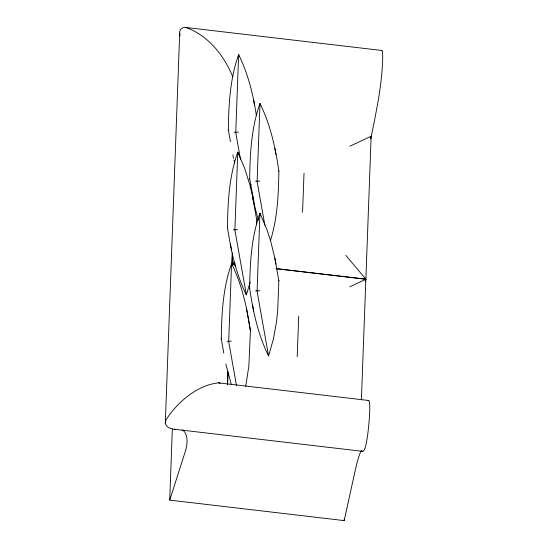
<?xml version="1.0" encoding="UTF-8"?>
<svg xmlns="http://www.w3.org/2000/svg" width="548" height="548" viewBox="0 0 548 548"><rect width="100%" height="100%" fill="white"/><g stroke="black" fill="none" stroke-linecap="round" stroke-linejoin="round"><path stroke-width="0.82" d="M362.557 451.34L174.271 429.228C170.729 428.872 166.085 427.317 165.304 423.385L179.703 33.161A12.871 6.692 57.3 0 1 180.518 29.469L183.066 27.585L185.601 27.441L381.86 50.485M361.31 450.723A28.448 2.719 -83.3 0 0 360.755 451.62A88.858 8.494 -83.3 0 0 354.816 472.225L344.192 520.6L169.722 500.112L172.339 429.18M228.393 130.164L228.331 129.801C228.66 104.483 230.044 78.693 238.627 54.622C248.039 73.706 253.286 94.523 256.354 115.505M221.337 339.212L221.276 338.849C221.604 313.531 222.988 287.741 231.571 263.67C242.031 284.672 247.018 307.818 250.422 330.876L248.854 366.167L245.73 386.237M227.53 227.667L227.468 227.304C227.79 201.986 229.18 176.203 237.764 152.125L244.682 168.407L250.025 185.43L252.669 197.081L256.676 219.693L256.519 223.954M227.406 384.771L227.879 371.962M231.818 265.191L232.263 253.238M227.612 384.004L228.057 372.044M231.996 265.259L232.057 263.547L235.448 263.944M234.626 263.711L232.092 263.417L232.468 253.149M249.744 179.093L249.689 178.73C250.011 153.413 251.395 127.622 259.985 103.551C270.5 124.663 275.466 147.939 278.891 171.12C278.459 194.506 277.555 218.275 270.39 240.743M246.442 293.173L246.374 294.872C235.859 273.76 230.893 250.477 227.468 227.304M249.655 288.406C249.977 263.088 251.368 237.298 259.951 213.227L266.876 229.509L270.609 240.784L274.856 258.183L278.864 280.795L277.72 309.784L276.555 321.635L273.397 339.089L268.568 355.974C258.053 334.862 253.08 311.579 249.655 288.406L249.717 288.769M297.208 356.707L298.701 316.278M302.565 212.192L304.003 173.264M344.192 520.6L344.254 518.888M361.399 399.855L365.845 279.261L276.089 268.719M349.843 146.213L371.147 136.253L365.879 279.124L365.276 281.679M370.77 137.87L371.147 136.253M251.053 184.56L250.183 187.793M250.189 282.062L246.374 294.872L234.887 230.085L237.764 152.125L238.202 154.618M169.722 500.112L185.039 452.292A62.979 24.228 -47.4 0 0 186.95 443.469C187.327 438.756 186.745 432.735 182.484 429.851M232.092 263.417L234.017 261.821M349.843 286.803L365.845 279.261M238.449 132.109L234.174 132.328M259.8 181.039L255.532 181.258M237.579 229.619L233.311 229.831M259.766 290.714L255.498 290.933M231.393 341.157L227.119 341.377M368.646 400.485L218.385 382.84C197.41 385.134 177.114 402.287 166.119 419.754A12.871 4.953 -47.4 0 0 165.304 423.385M174.271 429.228L175.6 429.317M276.124 268.582L365.879 279.124L345.815 255.361M218.385 382.84L220.228 383.216M185.601 27.441C207.918 34.976 224.201 55.601 232.818 76.98M232.057 263.547L235.496 265.821M258.444 220.358L254.923 207.192L249.689 178.73M231.311 384.532L225.81 363.968M233.975 159.92L234.784 163.236M232.866 154.92L233.571 158.262M180.059 35.873L179.703 33.161M260.279 105.209L259.985 103.551L257.108 181.511L264.869 225.262M238.921 56.286L238.627 54.622L235.756 132.582L240.531 159.502M260.245 214.891L259.951 213.227L257.074 291.187L268.568 355.974M228.331 129.801L230.441 141.699M250.484 331.239L246.477 308.627M231.866 265.328L231.571 263.67L228.701 341.63L236.455 385.381M221.276 338.849L223.824 353.22M274.884 148.508L275.932 154.406M253.532 99.578L254.573 105.476M274.856 258.183L275.897 264.081M252.649 195.444L253.697 201.335M252.669 197.081L253.71 202.979M252.621 305.12L253.662 311.017M230.434 244.018L231.475 249.915M278.836 170.757L278.891 171.12M278.802 280.432L278.864 280.795M256.615 219.33L256.676 219.693M361.865 450.703A28.448 2.719 -83.3 0 1 361.947 450.805A64.876 6.199 -83.3 0 0 364.9 448.422A18.07 1.726 -83.3 0 0 368.16 430.872A31.202 2.98 -83.3 0 0 369.249 401.355A36.367 3.48 -83.3 0 0 368.085 400.8M381.661 50.58A18.07 1.726 -83.3 0 1 382.182 50.923A31.202 2.98 -83.3 0 1 381.093 80.44A36.367 3.48 -83.3 0 1 378.093 101.216A243.531 23.283 -83.3 0 1 370.756 138.754"/></g></svg>
